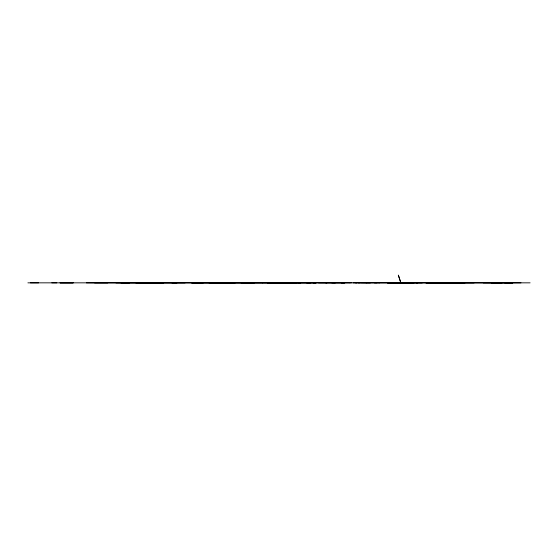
<?xml version="1.0" encoding="UTF-8"?>
<svg xmlns="http://www.w3.org/2000/svg" width="558" height="558" viewBox="0 0 558 558"><rect width="100%" height="100%" fill="white"/><g stroke="black" fill="none" stroke-linecap="round" stroke-linejoin="round"><path stroke-width="0.84" d="M115.938 282.829L262.476 282.843M203.377 282.808L191.743 282.843L232.951 282.885L219.706 282.864L230.405 282.85M331.689 282.78L335.323 282.836M198.362 282.787L195.809 282.829M366.201 282.85L520.97 282.843M392.672 282.843L387.622 282.843L414.057 282.85M374.425 282.836L377.215 282.843M447.279 282.85L428.837 282.864M224.769 282.85L219.74 282.885L297.044 282.822M403.811 282.843L404.508 282.836M416.331 282.843L417.698 282.836M325.753 282.836L326.904 282.836M135.761 282.815L147.403 282.815M51.81 282.843L56.853 282.836M191.722 282.808L193.284 282.801M122.544 282.829L129.149 282.822L120.981 282.822L129.149 282.836M209.034 282.857L211.552 282.85M235.197 282.843L232.24 282.843M250.668 282.836L247.71 282.843M262.476 282.843L275.68 282.836M273.441 282.836L310.276 282.829L308.888 282.843M300.727 282.829L297.777 282.836M341.238 282.843L349.873 282.843M361.228 282.794L370.345 282.871M94.567 282.836L163.738 282.822L153.066 282.843M157.168 282.808L185.116 282.829M465.002 282.85L437.709 282.843L474.119 282.843M512.795 282.843L491.424 282.836L495.497 282.843M27.9 282.843L530.1 282.843M30.425 282.843L38.6 282.843M86.42 282.85L107.792 282.843M171.927 282.843L176.97 282.843M306.635 282.85L316.198 282.843L313.24 282.836M353.054 282.836L360.349 282.843M366.257 282.808L358.103 282.794M441.364 282.85L425.859 282.836L443.603 282.864M483.256 282.836L502.109 282.843M318.478 282.794L344.893 282.808L267.533 282.85L269.089 282.843M349.95 282.787L351.512 282.787M355.565 282.843L356.702 282.843M378.763 282.829L379.468 282.829M387.629 282.829L422.232 282.85M444.314 282.843L456.828 282.85M504.627 282.843L512.795 282.85M241.112 282.885L254.329 282.892M211.566 282.794L219.726 282.843M400.839 282.843L398.335 275.101L400.86 282.864M142.36 282.829L139.835 282.829L150.534 282.843L142.367 282.815M155.57 282.829L150.52 282.829L155.57 282.829M73.189 282.836L59.971 282.843L73.182 282.836"/></g></svg>
